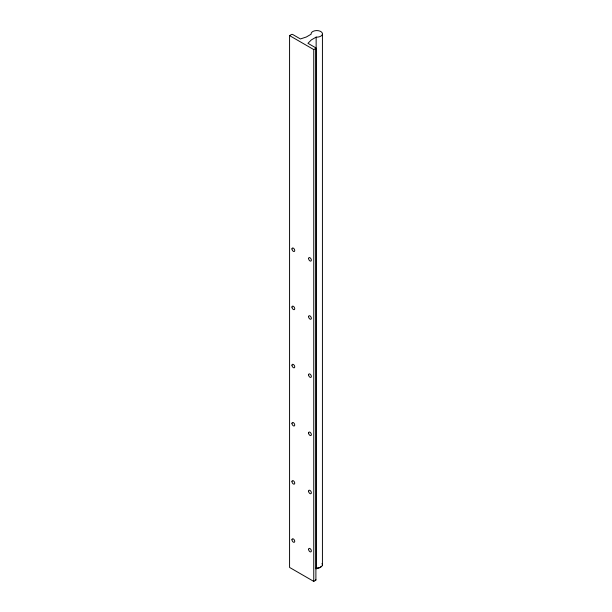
<?xml version="1.0" encoding="UTF-8"?>
<svg xmlns="http://www.w3.org/2000/svg" width="612" height="612" viewBox="0 0 612 612"><rect width="100%" height="100%" fill="white"/><g stroke="black" fill="none" stroke-linecap="round" stroke-linejoin="round"><path stroke-width="0.92" d="M289.575 35.611L291.465 34.517A0.887 0.513 0 0 1 292.72 34.517L300.416 38.961L306.306 37.003L311.11 34.226A5.699 3.289 0 0 1 316.565 30.577A5.699 3.289 0 0 1 322.47 33.989A5.699 3.289 0 0 1 316.144 37.133L311.34 39.91L307.943 43.307L315.639 47.751A0.887 0.513 0 0 1 315.639 48.478L313.749 49.572L289.575 35.611L289.575 567.439L313.749 581.4L315.639 580.306A0.887 0.513 0 0 0 315.639 579.579M322.425 34.272L322.425 565.174M316.144 37.133L316.144 568.969M315.899 48.111L315.899 579.947M313.749 49.572L313.749 581.4M322.027 563.499A5.699 3.289 0 0 1 316.144 568.035M321.178 566.375A4.559 2.632 0 0 1 316.771 568.326M291.962 539.738A1.958 1.132 60 0 0 294.043 542.324A1.958 1.132 60 0 0 294.043 539.554A1.958 1.132 60 0 0 291.962 539.738M308.586 549.339A1.958 1.132 60 0 0 310.667 551.925A1.958 1.132 60 0 0 310.667 549.155A1.958 1.132 60 0 0 308.586 549.339M291.962 481.583A1.958 1.132 60 0 0 294.043 484.168A1.958 1.132 60 0 0 294.043 481.392A1.958 1.132 60 0 0 291.962 481.583M308.586 491.176A1.958 1.132 60 0 0 310.667 493.762A1.958 1.132 60 0 0 310.667 490.992A1.958 1.132 60 0 0 308.586 491.176M291.962 423.42A1.958 1.132 60 0 0 294.043 426.006A1.958 1.132 60 0 0 294.043 423.236A1.958 1.132 60 0 0 291.962 423.42M308.586 433.013A1.958 1.132 60 0 0 310.667 435.599A1.958 1.132 60 0 0 310.667 432.829A1.958 1.132 60 0 0 308.586 433.013M291.962 365.257A1.958 1.132 60 0 0 294.043 367.843A1.958 1.132 60 0 0 294.043 365.073A1.958 1.132 60 0 0 291.962 365.257M308.586 374.85A1.958 1.132 60 0 0 310.667 377.436A1.958 1.132 60 0 0 310.667 374.666A1.958 1.132 60 0 0 308.586 374.85M291.962 307.094A1.958 1.132 60 0 0 294.043 309.68A1.958 1.132 60 0 0 294.043 306.91A1.958 1.132 60 0 0 291.962 307.094M308.586 316.695A1.958 1.132 60 0 0 310.667 319.273A1.958 1.132 60 0 0 310.667 316.503A1.958 1.132 60 0 0 308.586 316.695M291.962 248.931A1.958 1.132 60 0 0 294.043 251.517A1.958 1.132 60 0 0 294.043 248.747A1.958 1.132 60 0 0 291.962 248.931M308.586 258.532A1.958 1.132 60 0 0 310.667 261.117A1.958 1.132 60 0 0 310.667 258.341A1.958 1.132 60 0 0 308.586 258.532"/></g></svg>
